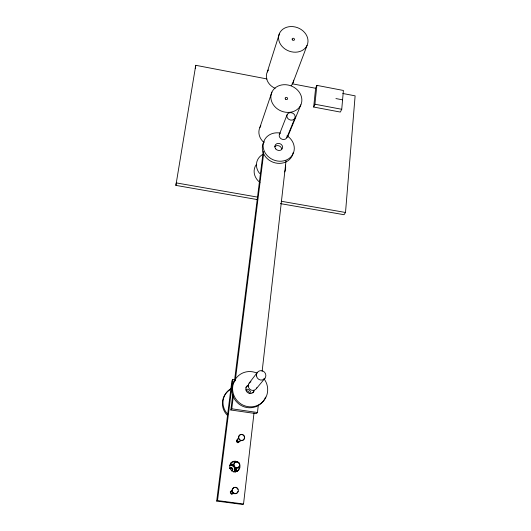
<?xml version="1.0" encoding="UTF-8"?>
<svg xmlns="http://www.w3.org/2000/svg" width="531" height="531" viewBox="0 0 531 531"><rect width="100%" height="100%" fill="white"/><g stroke="black" fill="none" stroke-linecap="round" stroke-linejoin="round"><path stroke-width="0.8" d="M280.355 203.605L344.022 214.71L345.508 212.48L355.12 95.846L342.767 93.476M236.229 468.422L235.837 471.667M341.738 109.293L343.404 90.469L316.861 85.372L315.613 88.272L313.688 107.036L340.331 112.068L341.738 109.293L314.936 104.222L313.688 107.036M314.936 104.222L316.861 85.372M232.79 394.38L230.839 409.985L256.34 413.662L257.462 412.507L258.305 405.1M262.135 371.375L286.043 160.76M235.167 379.93L232.777 379.579L231.881 380.933L216.694 501.065L242.514 504.45L243.537 503.999L254.024 412.813M234.337 382.061L263.25 151.275M230.839 409.985L231.768 408.797L233.408 395.655M235.253 380.866L263.681 153.32M216.694 501.065L217.518 500.58L232.777 379.579M235.485 471.92L235.737 470.293A5.171 4.991 85.9 0 1 235.498 471.342M257.502 199.623L175.88 185.385L195.76 65.3L267.027 78.96M195.242 68.36L195.76 65.3M175.88 185.385L176.305 182.91L257.654 197.127M267.285 71.931L279.532 33.261M259.878 127.473L271.899 92.129M292.84 83.108L307.091 45.341A15.054 12.459 21.4 0 0 290.796 26.557A15.054 12.459 21.4 0 0 281.941 46.237A15.054 12.459 21.4 0 0 307.091 45.341M279.452 134.243L287.105 114.683M286.926 137.502L294.917 118.088A4.261 3.671 23 0 0 290.331 112.632A4.261 3.671 23 0 0 287.782 118.453A4.261 3.671 23 0 0 294.917 118.088M287.649 136.872L300.891 104.793A15.824 13.514 22.1 0 0 283.78 84.708A15.824 13.514 22.1 0 0 274.394 106.147A15.824 13.514 22.1 0 0 300.891 104.793M249.132 383.136L257.356 372.397M256.294 388.712L264.956 378.298M217.518 500.58L243.537 503.999M231.768 408.797L257.462 412.507M281.244 201.249L345.508 212.48M335.924 98.567L342.575 99.835M292.13 83.772L315.613 88.272M293.656 80.135A13.952 11.801 21.2 0 1 291.154 85.703M275.124 88.325A13.952 11.801 21.2 0 1 268.507 69.953M264.153 142.647A14.629 12.744 21.9 0 1 260.867 125.734M244.393 437.723A3.047 2.96 73.4 0 1 241.685 440.664A3.047 2.96 73.4 0 1 238.505 438.161A3.047 2.96 73.4 0 1 240.55 434.71M241.16 434.597A3.047 2.96 73.4 0 1 241.784 434.617M242.388 434.77A3.047 2.96 73.4 0 1 242.946 435.042M243.444 435.433A3.047 2.96 73.4 0 1 244.154 436.475M240.589 440.451A1.759 1.712 74.9 0 1 238.711 441.772A1.759 1.712 74.9 0 1 237.204 439.98A1.759 1.712 74.9 0 1 238.771 438.281M238.034 491.294A3.173 3.04 88.1 0 1 233.501 493.286A3.173 3.04 88.1 0 1 233.076 488.168A3.173 3.04 88.1 0 1 237.868 489.343M234.038 493.093A1.832 1.752 89 0 1 231.104 492.868A1.832 1.752 89 0 1 232.492 490.159M239.62 465.129A3.067 2.967 82.9 0 1 236.295 468.096A3.067 2.967 82.9 0 1 233.766 464.333A3.067 2.967 82.9 0 1 237.622 462.162M238.187 462.435A3.067 2.967 82.9 0 1 239.567 464.492M235.359 467.32A1.792 1.732 83.3 0 1 234.742 466.928M234.503 466.643A1.792 1.732 83.3 0 1 234.217 465.952M229.545 468.428A1.719 1.659 86 0 1 231.888 470.838M230.295 464.18A5.191 5.011 85.7 0 1 233.361 464.598M236.023 467.798A5.191 5.011 85.7 0 1 235.525 471.979M230.182 464.273A5.184 5.005 85.7 0 1 233.248 464.691M236.103 468.953A5.184 5.005 85.7 0 1 235.85 471.09M229.638 465.694A3.976 3.836 85.7 0 1 233.919 472.092M229.744 465.601A3.976 3.843 85.7 0 1 234.038 472.013M229.578 468.7A1.726 1.666 85.7 0 1 232.293 468.136A1.726 1.666 85.7 0 1 231.768 470.957M237.065 442.223A4.221 4.109 78.2 0 1 237.417 442.781M236.468 440.976A4.235 4.122 78 0 1 237.769 442.449M229.764 468.256A1.726 1.666 85.9 0 1 232.113 470.672M256.865 387.703A4.547 4.407 49.4 0 1 249.597 389.057A4.547 4.407 49.4 0 1 250.951 381.756M265.586 397.062A17.755 17.251 50.8 0 1 240.795 405.292A17.755 17.251 50.8 0 1 235.419 379.22M263.88 378.623A17.862 17.344 50.4 0 1 255.683 406.102A17.862 17.344 50.4 0 1 232.591 388.181A17.862 17.344 50.4 0 1 256.646 373.001M254.276 390.823A4.467 4.334 50.4 0 1 247.134 392.157A4.467 4.334 50.4 0 1 248.468 384.975M245.886 387.378A4.44 4.314 50.8 0 1 248.754 385.745M253.712 390.736A4.44 4.314 50.8 0 1 252.875 392.827M227.812 414.293A16.454 16.083 56.5 0 1 231.058 388.606M227.693 415.607A16.368 15.996 56.9 0 1 230.408 389.548M232.585 493.657A1.454 1.394 89.3 0 1 230.527 493.246A1.454 1.394 89.3 0 1 231.191 491.168M239.209 441.513A1.394 1.361 75.6 0 1 237.662 442.33A1.394 1.361 75.6 0 1 236.587 440.903A1.394 1.361 75.6 0 1 237.755 439.588M239.979 465.76A5.343 5.157 84 0 1 233.793 471.687A5.343 5.157 84 0 1 230.494 463.603A5.343 5.157 84 0 1 238.937 463.218M230.268 491.719A1.447 1.381 89.6 0 1 231.324 491.713M231.901 493.923A1.447 1.381 89.6 0 1 231.649 494.195M236.461 440.611A1.387 1.347 76.2 0 1 237.49 440.617M238.047 441.055A1.387 1.347 76.2 0 1 238.067 442.741M230.786 462.992A5.303 5.124 84.4 0 1 235.85 462.309M238.996 466.503A5.303 5.124 84.4 0 1 237.078 471.402M293.165 152.656A15.797 13.852 22.8 0 1 273.007 162.214A15.797 13.852 22.8 0 1 264.053 141.538M287.862 136.354A15.884 13.912 22.8 0 1 287.417 159.519A15.884 13.912 22.8 0 1 263.562 149.118A15.884 13.912 22.8 0 1 280.381 133.089M274.733 146.788A3.949 3.465 22.8 0 1 278.775 145.793A3.949 3.465 22.8 0 1 281.695 148.912M287.138 135.664A4.075 3.551 22.9 0 1 282.253 139.314A4.075 3.551 22.9 0 1 279.95 133.46M246.158 390.544A4.321 4.208 52.6 0 1 249.55 393.192M246.079 389.203A4.354 4.235 52.1 0 1 250.917 392.973M259.632 173.518A14.848 13.142 22.7 0 1 263.217 154.189M285.472 165.128A14.848 13.142 22.7 0 1 284.702 171.931M259.958 182.445A14.609 12.976 22.7 0 1 256.121 164.802M292.389 39.858A1.228 1.016 21.4 0 0 294.44 39.792A1.228 1.016 21.4 0 0 293.119 38.252A1.228 1.016 21.4 0 0 292.389 39.858M285.439 99.065A1.268 1.082 22.1 0 0 287.556 98.972A1.268 1.082 22.1 0 0 286.202 97.359A1.268 1.082 22.1 0 0 285.439 99.065M238.777 436.655A3.053 2.967 73.2 0 0 242.554 440.305A3.053 2.967 73.2 0 0 243.702 435.181A3.053 2.967 73.2 0 0 238.777 436.655M232.89 488.5A3.179 3.047 88 0 0 234.941 493.584A3.179 3.047 88 0 0 238.12 489.197A3.179 3.047 88 0 0 232.89 488.5M234.211 463.536A3.073 2.974 82.8 0 0 237.158 467.924A3.073 2.974 82.8 0 0 239.335 463.118A3.073 2.974 82.8 0 0 234.211 463.536M256.48 375.902A4.819 4.646 46.5 0 0 264.099 379.161A4.819 4.646 46.5 0 0 262.872 371.01A4.819 4.646 46.5 0 0 256.48 375.902M275.715 148.912A3.969 3.478 22.8 0 0 282.386 148.521A3.969 3.478 22.8 0 0 278.131 143.39A3.969 3.478 22.8 0 0 275.715 148.912"/></g></svg>
